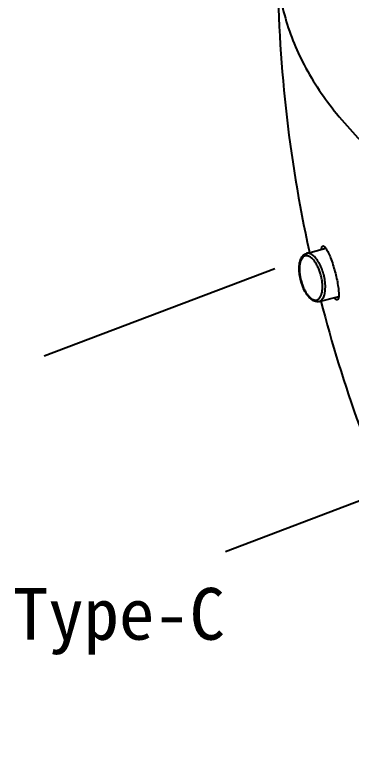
# Model space of a CAD drawing. Header units: millimetres. Extents: x 3 to 384, y 29 to 155.
# Drawn here: x 267.16 to 283.39, y 50.83 to 87.16 of the extents above; entities that cross this region are included whole.
import ezdxf

# ---------------------------------------------------------------- set-up
doc = ezdxf.new("R2010")
doc.units = ezdxf.units.MM
doc.layers.add('图层2', color=3, linetype='Continuous')
doc.styles.get("Standard").update_dxf_attribs({"font": 'arial.ttf'})

msp = doc.modelspace()

# ---------------------------------------------------------------- linework, layer by layer
at = {"color": 7, "linetype": 'Continuous'}
for p, q in [((281.195, 75.661), (282.13, 75.907)), ((281.324, 75.779), (281.344, 75.698)), ((281.324, 75.779), (281.342, 75.697)), ((281.806, 73.34), (282.751, 73.589))]:
    msp.add_line(p, q, dxfattribs=at)
for points, knots in [([(279.81, 89.668), (279.809, 87.333), (280.077, 82.666), (280.831, 78.054), (281.324, 75.779)], [0, 0, 0, 0, 0.500788, 1, 1, 1, 1]), ([(279.81, 89.612), (279.812, 89.203), (279.87, 88.378), (280.201, 86.719), (281.039, 84.642), (282.644, 82.278), (284.029, 80.853), (284.801, 80.158)], [0, 0, 0, 0, 0.111607, 0.224725, 0.460456, 0.716775, 1, 1, 1, 1]), ([(281.925, 75.857), (281.926, 75.879), (281.931, 75.92), (281.944, 75.979), (281.968, 76.019), (281.989, 76.025)], [0, 0, 0, 0, 0.366306, 0.648998, 1, 1, 1, 1]), ([(281.989, 76.025), (282.012, 76.031), (282.058, 76.001), (282.103, 75.949), (282.15, 75.882), (282.198, 75.797), (282.273, 75.649), (282.412, 75.316), (282.579, 74.791), (282.68, 74.344), (282.715, 74.118)], [0, 0, 0, 0, 0.035385, 0.064914, 0.103378, 0.150792, 0.206738, 0.341433, 0.670463, 1, 1, 1, 1]), ([(280.844, 74.926), (280.844, 74.971), (280.847, 75.059), (280.862, 75.185), (280.889, 75.3), (280.926, 75.404), (280.974, 75.495), (281.035, 75.571), (281.109, 75.629), (281.166, 75.653), (281.195, 75.661)], [0, 0, 0, 0, 0.155156, 0.30093, 0.43665, 0.562458, 0.679442, 0.789645, 0.895725, 1, 1, 1, 1]), ([(282.108, 74.036), (282.109, 74.135), (282.093, 74.337), (282.033, 74.637), (281.953, 74.883), (281.873, 75.069), (281.807, 75.197), (281.736, 75.314), (281.661, 75.416), (281.583, 75.504), (281.504, 75.574), (281.424, 75.626), (281.345, 75.659), (281.268, 75.673), (281.218, 75.667), (281.195, 75.661)], [0, 0, 0, 0, 0.145407, 0.299159, 0.452995, 0.527372, 0.598724, 0.666179, 0.728998, 0.786622, 0.838733, 0.88535, 0.926943, 0.964582, 1, 1, 1, 1]), ([(281.972, 74.052), (281.972, 74.119), (281.964, 74.256), (281.932, 74.463), (281.881, 74.67), (281.813, 74.871), (281.729, 75.056), (281.635, 75.22), (281.546, 75.337), (281.472, 75.414), (281.417, 75.461), (281.362, 75.498), (281.308, 75.526), (281.255, 75.543), (281.202, 75.551), (281.152, 75.547), (281.104, 75.533), (281.06, 75.509), (281.019, 75.474), (280.982, 75.43), (280.949, 75.377), (280.922, 75.315), (280.889, 75.219), (280.864, 75.081), (280.858, 74.965), (280.857, 74.903)], [0, 0, 0, 0, 0.077079, 0.158299, 0.241249, 0.323399, 0.402271, 0.475604, 0.541541, 0.571353, 0.59894, 0.62432, 0.647609, 0.669051, 0.689037, 0.708108, 0.726923, 0.746174, 0.766497, 0.788393, 0.812213, 0.838167, 0.866342, 0.929203, 1, 1, 1, 1]), ([(281.806, 73.34), (281.777, 73.332), (281.716, 73.325), (281.624, 73.339), (281.534, 73.374), (281.448, 73.429), (281.365, 73.499), (281.286, 73.586), (281.211, 73.686), (281.141, 73.799), (281.076, 73.924), (280.997, 74.103), (280.918, 74.342), (280.859, 74.634), (280.844, 74.83), (280.844, 74.926)], [0, 0, 0, 0, 0.044157, 0.089048, 0.135659, 0.185084, 0.238192, 0.295448, 0.356928, 0.422372, 0.491269, 0.562916, 0.710967, 0.859153, 1, 1, 1, 1]), ([(280.857, 74.903), (280.857, 74.837), (280.865, 74.699), (280.897, 74.493), (280.948, 74.285), (281.016, 74.085), (281.1, 73.899), (281.194, 73.736), (281.283, 73.618), (281.358, 73.542), (281.412, 73.495), (281.467, 73.457), (281.521, 73.43), (281.574, 73.412), (281.627, 73.405), (281.677, 73.408), (281.725, 73.422), (281.77, 73.447), (281.81, 73.482), (281.847, 73.526), (281.88, 73.579), (281.908, 73.64), (281.94, 73.737), (281.966, 73.875), (281.972, 73.991), (281.972, 74.052)], [0, 0, 0, 0, 0.077079, 0.158299, 0.241249, 0.323399, 0.402271, 0.475604, 0.541541, 0.571353, 0.59894, 0.62432, 0.647609, 0.669051, 0.689037, 0.708108, 0.726923, 0.746174, 0.766497, 0.788393, 0.812213, 0.838167, 0.866342, 0.929203, 1, 1, 1, 1]), ([(281.806, 73.34), (281.829, 73.346), (281.875, 73.366), (281.936, 73.415), (281.988, 73.482), (282.031, 73.566), (282.066, 73.665), (282.09, 73.778), (282.105, 73.904), (282.108, 73.991), (282.108, 74.036)], [0, 0, 0, 0, 0.088425, 0.182342, 0.286052, 0.402214, 0.532019, 0.675523, 0.831979, 1, 1, 1, 1]), ([(282.715, 74.118), (282.73, 74.024), (282.747, 73.891), (282.756, 73.723), (282.756, 73.623), (282.748, 73.541), (282.734, 73.471), (282.706, 73.422), (282.682, 73.415)], [0, 0, 0, 0, 0.392118, 0.555606, 0.694218, 0.807025, 0.893944, 1, 1, 1, 1]), ([(282.682, 73.415), (282.66, 73.41), (282.618, 73.432), (282.576, 73.477), (282.551, 73.51), (282.538, 73.529)], [0, 0, 0, 0, 0.356628, 0.637929, 1, 1, 1, 1]), ([(281.895, 73.362), (282.416, 71.329), (283.65, 67.306), (286.088, 61.479), (289.132, 55.928), (291.575, 52.476), (292.897, 50.83)], [0, 0, 0, 0, 0.249308, 0.499002, 0.74923, 1, 1, 1, 1])]:
    msp.add_open_spline(points, degree=3, knots=knots, dxfattribs=at)
at = {"layer": '图层2', "linetype": 'ByBlock', "lineweight": -2}
for p, q in [((268.552, 70.716), (279.672, 74.938)), ((277.289, 61.274), (288.408, 65.496))]:
    msp.add_line(p, q, dxfattribs=at)

# ---------------------------------------------------------------- texts
at = {"layer": '图层2', "insert": (267.061, 59.518), "char_height": 2.5, "attachment_point": 1}
msp.add_mtext_dynamic_manual_height_columns('{\\fSimSun|b0|i0|c134|p2;Type-C}', width=15.48348, gutter_width=12.5, heights=[0], dxfattribs=at)

doc.saveas('drawing.dxf')
